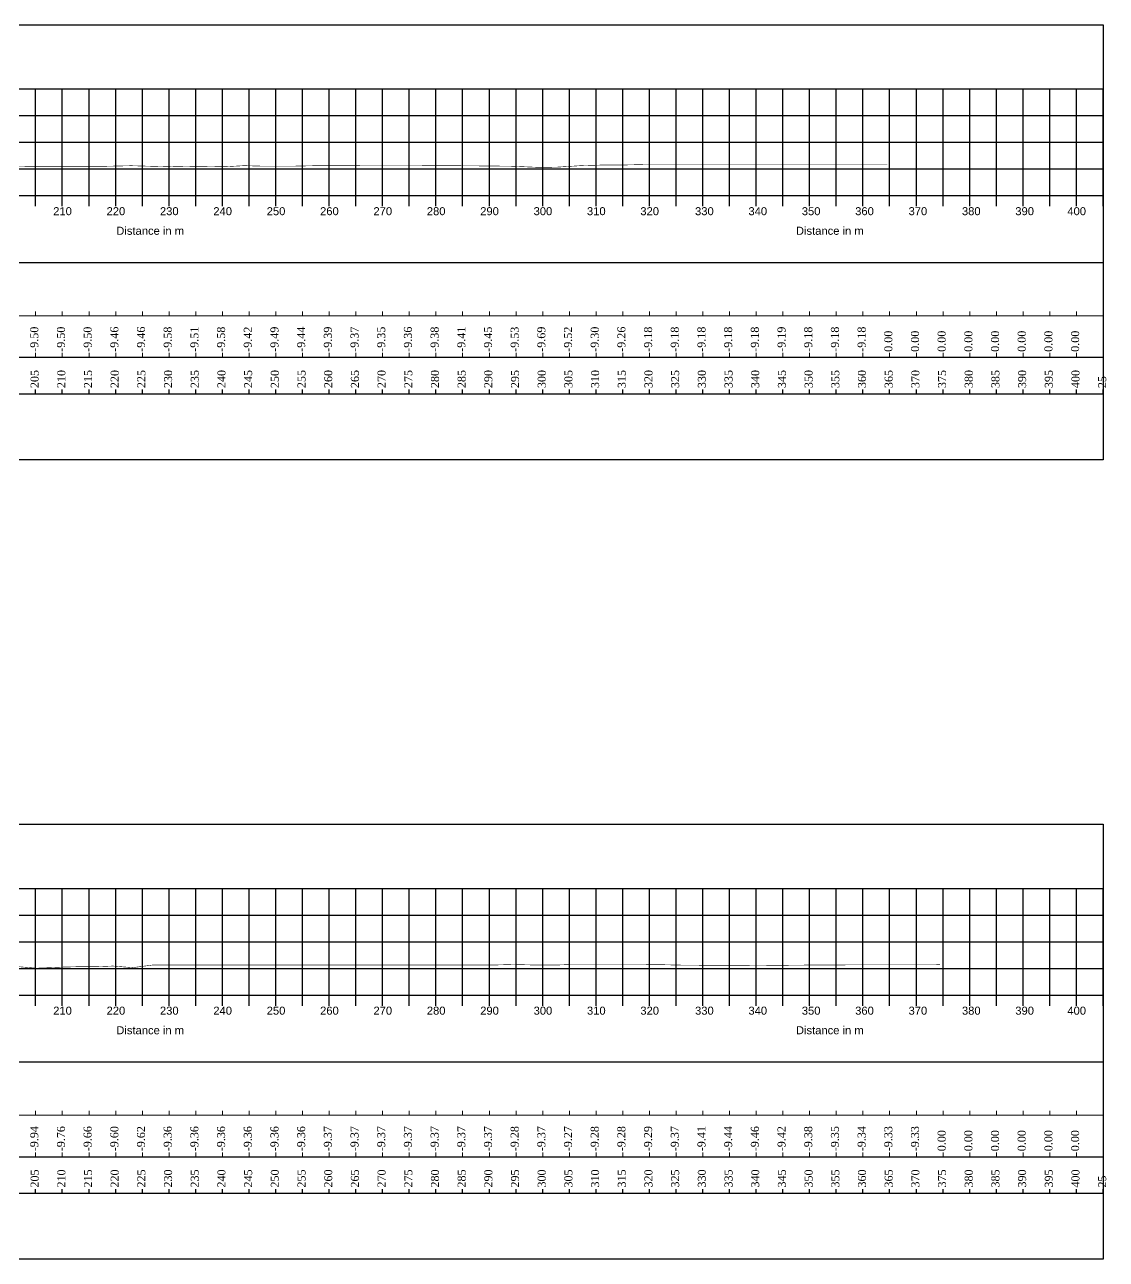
# Model space of a CAD drawing. Header units: inches. Extents: x 48 to 1763, y 126 to 359.
# Drawn here: x 259.7 to 462.3, y 125.5 to 356.9 of the extents above; entities that cross this region are included whole.
import ezdxf

# ---------------------------------------------------------------- set-up
doc = ezdxf.new("R2010")
doc.units = ezdxf.units.IN
doc.header["$MEASUREMENT"] = 0
doc.layers.add('CS Line Prework', color=3, linetype='Continuous', lineweight=30)
doc.layers.add('Text Post RL', color=7, linetype='Continuous', lineweight=0)
for name, color, linetype in [('Major Grid', 253, 'Continuous'), ('Text_Design RL', 7, 'Continuous'), ('Text_Distance', 7, 'Continuous'), ('Text_Pre RL', 7, 'Continuous')]:
    doc.layers.add(name, color=color, linetype=linetype)
doc.styles.add('CS', font='times.ttf', dxfattribs={"height": 1})
doc.styles.add('EL', font='times.ttf', dxfattribs={"height": 1.6})
doc.styles.get("Standard").update_dxf_attribs({"font": 'arial.ttf'})

msp = doc.modelspace()

# ---------------------------------------------------------------- linework, layer by layer
for points in [[(47.55, 356.87), (461.77, 356.87), (461.77, 275.33), (47.55, 275.33)], [(47.55, 207.06), (461.77, 207.06), (461.77, 125.52), (47.55, 125.52)]]:
    msp.add_lwpolyline(points, close=True)
at = {"layer": 'CS Line Prework', "const_width": 0.1}
for points in [[(256.43, 330.24), (261.18, 330.34), (264.94, 330.34), (269.89, 330.34), (274.84, 330.34), (279.64, 330.44), (283.44, 330.34), (287.21, 330.24), (292.15, 330.34), (297.11, 330.25), (300.78, 330.45), (304.52, 330.35), (309.47, 330.35), (314.44, 330.45), (319.41, 330.45), (325.54, 330.49), (331.58, 330.48), (336.83, 330.46), (343.58, 330.42), (350.74, 330.35), (355.58, 330.15), (359.15, 330.16), (364.04, 330.46), (367.48, 330.56), (371.01, 330.56), (375.66, 330.66), (379.12, 330.66), (383.57, 330.66), (386.81, 330.66), (391.08, 330.66), (395.08, 330.66), (399.21, 330.66), (403.08, 330.66), (406.68, 330.66), (410.01, 330.66), (413.45, 330.66), (416.92, 330.66), (421.32, 330.66)], [(258.1, 180.38), (261.97, 180.07), (266.76, 180.27), (270.62, 180.37), (273.56, 180.37), (276.23, 180.47), (279.9, 180.17), (283.75, 180.67), (287.61, 180.67), (291.47, 180.67), (294.15, 180.67), (297.66, 180.67), (301.53, 180.67), (305.39, 180.67), (309.25, 180.67), (312.18, 180.67), (316.05, 180.66), (319.91, 180.66), (324.8, 180.66), (328.86, 180.66), (331.8, 180.66), (335.66, 180.66), (340.55, 180.66), (343.69, 180.66), (347.55, 180.66), (351.26, 180.76), (355.38, 180.66), (359.29, 180.66), (362.22, 180.76), (365, 180.76), (368.96, 180.76), (372.6, 180.75), (375.72, 180.75), (379.16, 180.72), (382.19, 180.65), (384.71, 180.63), (387.89, 180.61), (391.01, 180.59), (394.08, 180.6), (396.85, 180.57), (400.57, 180.6), (404.73, 180.64), (409.01, 180.67), (415.18, 180.69), (422.67, 180.7), (431.16, 180.71)]]:
    msp.add_lwpolyline(points, dxfattribs=at)
at = {"layer": 'Major Grid', "linetype": 'Continuous'}
for p, q in [((56.74, 344.84), (461.77, 344.84)), ((261.74, 322.84), (261.74, 344.84)), ((266.74, 322.84), (266.74, 344.84)), ((271.74, 322.84), (271.74, 344.84)), ((276.74, 322.84), (276.74, 344.84)), ((281.74, 322.84), (281.74, 344.84)), ((286.74, 322.84), (286.74, 344.84)), ((291.74, 322.84), (291.74, 344.84)), ((296.74, 322.84), (296.74, 344.84)), ((301.74, 322.84), (301.74, 344.84)), ((306.74, 322.84), (306.74, 344.84)), ((311.74, 322.84), (311.74, 344.84)), ((316.74, 322.84), (316.74, 344.84)), ((321.74, 322.84), (321.74, 344.84)), ((326.74, 322.84), (326.74, 344.84)), ((331.74, 322.84), (331.74, 344.84)), ((336.74, 322.84), (336.74, 344.84)), ((341.74, 322.84), (341.74, 344.84)), ((346.74, 322.84), (346.74, 344.84)), ((351.74, 322.84), (351.74, 344.84)), ((356.74, 322.84), (356.74, 344.84)), ((361.74, 322.84), (361.74, 344.84)), ((366.74, 322.84), (366.74, 344.84)), ((371.74, 322.84), (371.74, 344.84)), ((376.74, 322.84), (376.74, 344.84)), ((381.74, 322.84), (381.74, 344.84)), ((386.74, 322.84), (386.74, 344.84)), ((391.74, 322.84), (391.74, 344.84)), ((396.74, 322.84), (396.74, 344.84)), ((401.74, 322.84), (401.74, 344.84)), ((406.74, 322.84), (406.74, 344.84)), ((411.74, 322.84), (411.74, 344.84)), ((416.74, 322.84), (416.74, 344.84)), ((421.74, 322.84), (421.74, 344.84)), ((426.74, 322.84), (426.74, 344.84)), ((431.74, 322.84), (431.74, 344.84)), ((436.74, 322.84), (436.74, 344.84)), ((441.74, 322.84), (441.74, 344.84)), ((446.74, 322.84), (446.74, 344.84)), ((451.74, 322.84), (451.74, 344.84)), ((456.74, 322.84), (456.74, 344.84)), ((461.74, 322.84), (461.74, 344.84)), ((56.74, 339.84), (461.77, 339.84)), ((56.74, 334.84), (461.77, 334.84)), ((56.74, 329.84), (461.77, 329.84)), ((56.74, 329.84), (461.77, 329.84)), ((56.74, 324.84), (461.77, 324.84)), ((56.74, 195.03), (461.77, 195.03)), ((261.74, 173.03), (261.74, 195.03)), ((266.74, 173.03), (266.74, 195.03)), ((271.74, 173.03), (271.74, 195.03)), ((276.74, 173.03), (276.74, 195.03)), ((281.74, 173.03), (281.74, 195.03)), ((286.74, 173.03), (286.74, 195.03)), ((291.74, 173.03), (291.74, 195.03)), ((296.74, 173.03), (296.74, 195.03)), ((301.74, 173.03), (301.74, 195.03)), ((306.74, 173.03), (306.74, 195.03)), ((311.74, 173.03), (311.74, 195.03)), ((316.74, 173.03), (316.74, 195.03)), ((321.74, 173.03), (321.74, 195.03)), ((326.74, 173.03), (326.74, 195.03)), ((331.74, 173.03), (331.74, 195.03)), ((336.74, 173.03), (336.74, 195.03)), ((341.74, 173.03), (341.74, 195.03)), ((346.74, 173.03), (346.74, 195.03)), ((351.74, 173.03), (351.74, 195.03)), ((356.74, 173.03), (356.74, 195.03)), ((361.74, 173.03), (361.74, 195.03)), ((366.74, 173.03), (366.74, 195.03)), ((371.74, 173.03), (371.74, 195.03)), ((376.74, 173.03), (376.74, 195.03)), ((381.74, 173.03), (381.74, 195.03)), ((386.74, 173.03), (386.74, 195.03)), ((391.74, 173.03), (391.74, 195.03)), ((396.74, 173.03), (396.74, 195.03)), ((401.74, 173.03), (401.74, 195.03)), ((406.74, 173.03), (406.74, 195.03)), ((411.74, 173.03), (411.74, 195.03)), ((416.74, 173.03), (416.74, 195.03)), ((421.74, 173.03), (421.74, 195.03)), ((426.74, 173.03), (426.74, 195.03)), ((431.74, 173.03), (431.74, 195.03)), ((436.74, 173.03), (436.74, 195.03)), ((441.74, 173.03), (441.74, 195.03)), ((446.74, 173.03), (446.74, 195.03)), ((451.74, 173.03), (451.74, 195.03)), ((456.74, 173.03), (456.74, 195.03)), ((461.74, 173.03), (461.74, 195.03)), ((56.74, 190.03), (461.77, 190.03)), ((56.74, 185.03), (461.77, 185.03)), ((56.74, 180.03), (461.77, 180.03)), ((56.74, 180.03), (461.77, 180.03)), ((56.74, 175.03), (461.77, 175.03))]:
    msp.add_line(p, q, dxfattribs=at)
at = {"layer": 'Text Post RL'}
for p, q in [((261.74, 302.34), (261.74, 303.14)), ((266.74, 302.34), (266.74, 303.14)), ((271.74, 302.34), (271.74, 303.14)), ((276.74, 302.34), (276.74, 303.14)), ((281.74, 302.34), (281.74, 303.14)), ((286.74, 302.34), (286.74, 303.14)), ((291.74, 302.34), (291.74, 303.14)), ((296.74, 302.34), (296.74, 303.14)), ((301.74, 302.34), (301.74, 303.14)), ((306.74, 302.34), (306.74, 303.14)), ((311.74, 302.34), (311.74, 303.14)), ((316.74, 302.34), (316.74, 303.14)), ((321.74, 302.34), (321.74, 303.14)), ((326.74, 302.34), (326.74, 303.14)), ((331.74, 302.34), (331.74, 303.14)), ((336.74, 302.34), (336.74, 303.14)), ((341.74, 302.34), (341.74, 303.14)), ((346.74, 302.34), (346.74, 303.14)), ((351.74, 302.34), (351.74, 303.14)), ((356.74, 302.34), (356.74, 303.14)), ((361.74, 302.34), (361.74, 303.14)), ((366.74, 302.34), (366.74, 303.14)), ((371.74, 302.34), (371.74, 303.14)), ((376.74, 302.34), (376.74, 303.14)), ((381.74, 302.34), (381.74, 303.14)), ((386.74, 302.34), (386.74, 303.14)), ((391.74, 302.34), (391.74, 303.14)), ((396.74, 302.34), (396.74, 303.14)), ((401.74, 302.34), (401.74, 303.14)), ((406.74, 302.34), (406.74, 303.14)), ((411.74, 302.34), (411.74, 303.14)), ((416.74, 302.34), (416.74, 303.14)), ((421.74, 302.34), (421.74, 303.14)), ((426.74, 302.34), (426.74, 303.14)), ((431.74, 302.34), (431.74, 303.14)), ((436.74, 302.34), (436.74, 303.14)), ((441.74, 302.34), (441.74, 303.14)), ((446.74, 302.34), (446.74, 303.14)), ((451.74, 302.34), (451.74, 303.14)), ((456.74, 302.34), (456.74, 303.14)), ((461.74, 302.34), (461.74, 303.14)), ((261.74, 294.55), (261.74, 295.35)), ((266.74, 294.55), (266.74, 295.35)), ((271.74, 294.55), (271.74, 295.35)), ((276.74, 294.55), (276.74, 295.35)), ((281.74, 294.55), (281.74, 295.35)), ((286.74, 294.55), (286.74, 295.35)), ((291.74, 294.55), (291.74, 295.35)), ((296.74, 294.55), (296.74, 295.35)), ((301.74, 294.55), (301.74, 295.35)), ((306.74, 294.55), (306.74, 295.35)), ((311.74, 294.55), (311.74, 295.35)), ((316.74, 294.55), (316.74, 295.35)), ((321.74, 294.55), (321.74, 295.35)), ((326.74, 294.55), (326.74, 295.35)), ((331.74, 294.55), (331.74, 295.35)), ((336.74, 294.55), (336.74, 295.35)), ((341.74, 294.55), (341.74, 295.35)), ((346.74, 294.55), (346.74, 295.35)), ((351.74, 294.55), (351.74, 295.35)), ((356.74, 294.55), (356.74, 295.35)), ((361.74, 294.55), (361.74, 295.35)), ((366.74, 294.55), (366.74, 295.35)), ((371.74, 294.55), (371.74, 295.35)), ((376.74, 294.55), (376.74, 295.35)), ((381.74, 294.55), (381.74, 295.35)), ((386.74, 294.55), (386.74, 295.35)), ((391.74, 294.55), (391.74, 295.35)), ((396.74, 294.55), (396.74, 295.35)), ((401.74, 294.55), (401.74, 295.35)), ((406.74, 294.55), (406.74, 295.35)), ((411.74, 294.55), (411.74, 295.35)), ((416.74, 294.55), (416.74, 295.35)), ((421.74, 294.55), (421.74, 295.35)), ((426.74, 294.55), (426.74, 295.35)), ((431.74, 294.55), (431.74, 295.35)), ((436.74, 294.55), (436.74, 295.35)), ((441.74, 294.55), (441.74, 295.35)), ((446.74, 294.55), (446.74, 295.35)), ((451.74, 294.55), (451.74, 295.35)), ((456.74, 294.55), (456.74, 295.35)), ((461.74, 294.55), (461.74, 295.35)), ((261.74, 152.53), (261.74, 153.33)), ((266.74, 152.53), (266.74, 153.33)), ((271.74, 152.53), (271.74, 153.33)), ((276.74, 152.53), (276.74, 153.33)), ((281.74, 152.53), (281.74, 153.33)), ((286.74, 152.53), (286.74, 153.33)), ((291.74, 152.53), (291.74, 153.33)), ((296.74, 152.53), (296.74, 153.33)), ((301.74, 152.53), (301.74, 153.33)), ((306.74, 152.53), (306.74, 153.33)), ((311.74, 152.53), (311.74, 153.33)), ((316.74, 152.53), (316.74, 153.33)), ((321.74, 152.53), (321.74, 153.33)), ((326.74, 152.53), (326.74, 153.33)), ((331.74, 152.53), (331.74, 153.33)), ((336.74, 152.53), (336.74, 153.33)), ((341.74, 152.53), (341.74, 153.33)), ((346.74, 152.53), (346.74, 153.33)), ((351.74, 152.53), (351.74, 153.33)), ((356.74, 152.53), (356.74, 153.33)), ((361.74, 152.53), (361.74, 153.33)), ((366.74, 152.53), (366.74, 153.33)), ((371.74, 152.53), (371.74, 153.33)), ((376.74, 152.53), (376.74, 153.33)), ((381.74, 152.53), (381.74, 153.33)), ((386.74, 152.53), (386.74, 153.33)), ((391.74, 152.53), (391.74, 153.33)), ((396.74, 152.53), (396.74, 153.33)), ((401.74, 152.53), (401.74, 153.33)), ((406.74, 152.53), (406.74, 153.33)), ((411.74, 152.53), (411.74, 153.33)), ((416.74, 152.53), (416.74, 153.33)), ((421.74, 152.53), (421.74, 153.33)), ((426.74, 152.53), (426.74, 153.33)), ((431.74, 152.53), (431.74, 153.33)), ((436.74, 152.53), (436.74, 153.33)), ((441.74, 152.53), (441.74, 153.33)), ((446.74, 152.53), (446.74, 153.33)), ((451.74, 152.53), (451.74, 153.33)), ((456.74, 152.53), (456.74, 153.33)), ((461.74, 152.53), (461.74, 153.33)), ((261.74, 144.74), (261.74, 145.54)), ((266.74, 144.74), (266.74, 145.54)), ((271.74, 144.74), (271.74, 145.54)), ((276.74, 144.74), (276.74, 145.54)), ((281.74, 144.74), (281.74, 145.54)), ((286.74, 144.74), (286.74, 145.54)), ((291.74, 144.74), (291.74, 145.54)), ((296.74, 144.74), (296.74, 145.54)), ((301.74, 144.74), (301.74, 145.54)), ((306.74, 144.74), (306.74, 145.54)), ((311.74, 144.74), (311.74, 145.54)), ((316.74, 144.74), (316.74, 145.54)), ((321.74, 144.74), (321.74, 145.54)), ((326.74, 144.74), (326.74, 145.54)), ((331.74, 144.74), (331.74, 145.54)), ((336.74, 144.74), (336.74, 145.54)), ((341.74, 144.74), (341.74, 145.54)), ((346.74, 144.74), (346.74, 145.54)), ((351.74, 144.74), (351.74, 145.54)), ((356.74, 144.74), (356.74, 145.54)), ((361.74, 144.74), (361.74, 145.54)), ((366.74, 144.74), (366.74, 145.54)), ((371.74, 144.74), (371.74, 145.54)), ((376.74, 144.74), (376.74, 145.54)), ((381.74, 144.74), (381.74, 145.54)), ((386.74, 144.74), (386.74, 145.54)), ((391.74, 144.74), (391.74, 145.54)), ((396.74, 144.74), (396.74, 145.54)), ((401.74, 144.74), (401.74, 145.54)), ((406.74, 144.74), (406.74, 145.54)), ((411.74, 144.74), (411.74, 145.54)), ((416.74, 144.74), (416.74, 145.54)), ((421.74, 144.74), (421.74, 145.54)), ((426.74, 144.74), (426.74, 145.54)), ((431.74, 144.74), (431.74, 145.54)), ((436.74, 144.74), (436.74, 145.54)), ((441.74, 144.74), (441.74, 145.54)), ((446.74, 144.74), (446.74, 145.54)), ((451.74, 144.74), (451.74, 145.54)), ((456.74, 144.74), (456.74, 145.54)), ((461.74, 144.74), (461.74, 145.54))]:
    msp.add_line(p, q, dxfattribs=at)
at = {"layer": 'Text Post RL', "linetype": 'Continuous'}
for p, q in [((56.74, 302.34), (461.77, 302.34)), ((56.74, 152.53), (461.77, 152.53))]:
    msp.add_line(p, q, dxfattribs=at)
at = {"layer": 'Text_Design RL', "linetype": 'Continuous'}
for p, q in [((56.74, 312.33), (461.77, 312.33)), ((56.74, 162.51), (461.77, 162.51))]:
    msp.add_line(p, q, dxfattribs=at)
at = {"layer": 'Text_Distance', "linetype": 'Continuous'}
for p, q in [((56.74, 287.69), (461.77, 287.69)), ((56.74, 137.88), (461.77, 137.88))]:
    msp.add_line(p, q, dxfattribs=at)
at = {"layer": 'Text_Distance'}
for p, q in [((261.74, 287.69), (261.74, 288.49)), ((266.74, 287.69), (266.74, 288.49)), ((271.74, 287.69), (271.74, 288.49)), ((276.74, 287.69), (276.74, 288.49)), ((281.74, 287.69), (281.74, 288.49)), ((286.74, 287.69), (286.74, 288.49)), ((291.74, 287.69), (291.74, 288.49)), ((296.74, 287.69), (296.74, 288.49)), ((301.74, 287.69), (301.74, 288.49)), ((306.74, 287.69), (306.74, 288.49)), ((311.74, 287.69), (311.74, 288.49)), ((316.74, 287.69), (316.74, 288.49)), ((321.74, 287.69), (321.74, 288.49)), ((326.74, 287.69), (326.74, 288.49)), ((331.74, 287.69), (331.74, 288.49)), ((336.74, 287.69), (336.74, 288.49)), ((341.74, 287.69), (341.74, 288.49)), ((346.74, 287.69), (346.74, 288.49)), ((351.74, 287.69), (351.74, 288.49)), ((356.74, 287.69), (356.74, 288.49)), ((361.74, 287.69), (361.74, 288.49)), ((366.74, 287.69), (366.74, 288.49)), ((371.74, 287.69), (371.74, 288.49)), ((376.74, 287.69), (376.74, 288.49)), ((381.74, 287.69), (381.74, 288.49)), ((386.74, 287.69), (386.74, 288.49)), ((391.74, 287.69), (391.74, 288.49)), ((396.74, 287.69), (396.74, 288.49)), ((401.74, 287.69), (401.74, 288.49)), ((406.74, 287.69), (406.74, 288.49)), ((411.74, 287.69), (411.74, 288.49)), ((416.74, 287.69), (416.74, 288.49)), ((421.74, 287.69), (421.74, 288.49)), ((426.74, 287.69), (426.74, 288.49)), ((431.74, 287.69), (431.74, 288.49)), ((436.74, 287.69), (436.74, 288.49)), ((441.74, 287.69), (441.74, 288.49)), ((446.74, 287.69), (446.74, 288.49)), ((451.74, 287.69), (451.74, 288.49)), ((456.74, 287.69), (456.74, 288.49)), ((461.74, 287.69), (461.74, 288.49)), ((261.74, 137.88), (261.74, 138.68)), ((266.74, 137.88), (266.74, 138.68)), ((271.74, 137.88), (271.74, 138.68)), ((276.74, 137.88), (276.74, 138.68)), ((281.74, 137.88), (281.74, 138.68)), ((286.74, 137.88), (286.74, 138.68)), ((291.74, 137.88), (291.74, 138.68)), ((296.74, 137.88), (296.74, 138.68)), ((301.74, 137.88), (301.74, 138.68)), ((306.74, 137.88), (306.74, 138.68)), ((311.74, 137.88), (311.74, 138.68)), ((316.74, 137.88), (316.74, 138.68)), ((321.74, 137.88), (321.74, 138.68)), ((326.74, 137.88), (326.74, 138.68)), ((331.74, 137.88), (331.74, 138.68)), ((336.74, 137.88), (336.74, 138.68)), ((341.74, 137.88), (341.74, 138.68)), ((346.74, 137.88), (346.74, 138.68)), ((351.74, 137.88), (351.74, 138.68)), ((356.74, 137.88), (356.74, 138.68)), ((361.74, 137.88), (361.74, 138.68)), ((366.74, 137.88), (366.74, 138.68)), ((371.74, 137.88), (371.74, 138.68)), ((376.74, 137.88), (376.74, 138.68)), ((381.74, 137.88), (381.74, 138.68)), ((386.74, 137.88), (386.74, 138.68)), ((391.74, 137.88), (391.74, 138.68)), ((396.74, 137.88), (396.74, 138.68)), ((401.74, 137.88), (401.74, 138.68)), ((406.74, 137.88), (406.74, 138.68)), ((411.74, 137.88), (411.74, 138.68)), ((416.74, 137.88), (416.74, 138.68)), ((421.74, 137.88), (421.74, 138.68)), ((426.74, 137.88), (426.74, 138.68)), ((431.74, 137.88), (431.74, 138.68)), ((436.74, 137.88), (436.74, 138.68)), ((441.74, 137.88), (441.74, 138.68)), ((446.74, 137.88), (446.74, 138.68)), ((451.74, 137.88), (451.74, 138.68)), ((456.74, 137.88), (456.74, 138.68)), ((461.74, 137.88), (461.74, 138.68))]:
    msp.add_line(p, q, dxfattribs=at)
at = {"layer": 'Text_Pre RL', "linetype": 'Continuous'}
for p, q in [((56.74, 294.55), (461.77, 294.55)), ((56.74, 144.74), (461.77, 144.74))]:
    msp.add_line(p, q, dxfattribs=at)

# ---------------------------------------------------------------- texts
at = {"layer": 'Major Grid', "color": 7, "char_height": 1.5, "attachment_point": 1}
for s, insert, width in [('210', (265.03, 322.67), 0.7922), ('220', (275.03, 322.67), 0.7922), ('230', (285.03, 322.67), 0.7922), ('240', (295.03, 322.67), 0.7922), ('250', (305.03, 322.67), 0.7922), ('260', (315.03, 322.67), 0.7922), ('270', (325.03, 322.67), 0.7922), ('280', (335.03, 322.67), 0.7922), ('290', (345.03, 322.67), 0.7922), ('300', (355.03, 322.67), 0.7922), ('310', (365.03, 322.67), 0.7922), ('320', (375.03, 322.67), 0.7922), ('330', (385.28, 322.67), 0.7922), ('340', (395.28, 322.67), 0.7922), ('350', (405.28, 322.67), 0.7922), ('360', (415.28, 322.67), 0.7922), ('370', (425.28, 322.67), 0.7922), ('380', (435.28, 322.67), 0.7922), ('390', (445.28, 322.67), 0.7922), ('400', (455.03, 322.67), 0.7922), ('{\\fArial|b0|i0|c0|p34;Distance in m}', (276.85, 319), 14.2133), ('{\\fArial|b0|i0|c0|p34;Distance in m}', (404.18, 319), 14.2133), ('210', (265.03, 172.86), 0.7922), ('220', (275.03, 172.86), 0.7922), ('230', (285.03, 172.86), 0.7922), ('240', (295.03, 172.86), 0.7922), ('250', (305.03, 172.86), 0.7922), ('260', (315.03, 172.86), 0.7922), ('270', (325.03, 172.86), 0.7922), ('280', (335.03, 172.86), 0.7922), ('290', (345.03, 172.86), 0.7922), ('300', (355.03, 172.86), 0.7922), ('310', (365.03, 172.86), 0.7922), ('320', (375.03, 172.86), 0.7922), ('330', (385.28, 172.86), 0.7922), ('340', (395.28, 172.86), 0.7922), ('350', (405.28, 172.86), 0.7922), ('360', (415.28, 172.86), 0.7922), ('370', (425.28, 172.86), 0.7922), ('380', (435.28, 172.86), 0.7922), ('390', (445.28, 172.86), 0.7922), ('400', (455.03, 172.86), 0.7922), ('{\\fArial|b0|i0|c0|p34;Distance in m}', (276.85, 169.19), 14.2133), ('{\\fArial|b0|i0|c0|p34;Distance in m}', (404.18, 169.19), 14.2133)]:
    msp.add_mtext(s, dxfattribs=dict(at, insert=insert, width=width))
at = {"layer": 'Text_Distance', "style": 'EL'}
for s, p in [('205', (262.3, 288.77)), ('210', (267.3, 288.77)), ('215', (272.3, 288.77)), ('220', (277.3, 288.77)), ('225', (282.3, 288.77)), ('230', (287.3, 288.77)), ('235', (292.3, 288.77)), ('240', (297.3, 288.77)), ('245', (302.3, 288.77)), ('250', (307.3, 288.77)), ('255', (312.3, 288.77)), ('260', (317.3, 288.77)), ('265', (322.3, 288.77)), ('270', (327.3, 288.77)), ('275', (332.3, 288.77)), ('280', (337.3, 288.77)), ('285', (342.3, 288.77)), ('290', (347.3, 288.77)), ('295', (352.3, 288.77)), ('300', (357.3, 288.77)), ('305', (362.3, 288.77)), ('310', (367.3, 288.77)), ('315', (372.3, 288.77)), ('320', (377.3, 288.77)), ('325', (382.3, 288.77)), ('330', (387.3, 288.77)), ('335', (392.3, 288.77)), ('340', (397.3, 288.77)), ('345', (402.3, 288.77)), ('350', (407.3, 288.77)), ('355', (412.3, 288.77)), ('360', (417.3, 288.77)), ('365', (422.3, 288.77)), ('370', (427.3, 288.77)), ('375', (432.3, 288.77)), ('380', (437.3, 288.77)), ('385', (442.3, 288.77)), ('390', (447.3, 288.77)), ('395', (452.3, 288.77)), ('400', (457.3, 288.77)), ('25', (462.3, 288.77)), ('205', (262.3, 138.96)), ('210', (267.3, 138.96)), ('215', (272.3, 138.96)), ('220', (277.3, 138.96)), ('225', (282.3, 138.96)), ('230', (287.3, 138.96)), ('235', (292.3, 138.96)), ('240', (297.3, 138.96)), ('245', (302.3, 138.96)), ('250', (307.3, 138.96)), ('255', (312.3, 138.96)), ('260', (317.3, 138.96)), ('265', (322.3, 138.96)), ('270', (327.3, 138.96)), ('275', (332.3, 138.96)), ('280', (337.3, 138.96)), ('285', (342.3, 138.96)), ('290', (347.3, 138.96)), ('295', (352.3, 138.96)), ('300', (357.3, 138.96)), ('305', (362.3, 138.96)), ('310', (367.3, 138.96)), ('315', (372.3, 138.96)), ('320', (377.3, 138.96)), ('325', (382.3, 138.96)), ('330', (387.3, 138.96)), ('335', (392.3, 138.96)), ('340', (397.3, 138.96)), ('345', (402.3, 138.96)), ('350', (407.3, 138.96)), ('355', (412.3, 138.96)), ('360', (417.3, 138.96)), ('365', (422.3, 138.96)), ('370', (427.3, 138.96)), ('375', (432.3, 138.96)), ('380', (437.3, 138.96)), ('385', (442.3, 138.96)), ('390', (447.3, 138.96)), ('395', (452.3, 138.96)), ('400', (457.3, 138.96)), ('25', (462.3, 138.96))]:
    msp.add_text(s, height=1.5, rotation=90, dxfattribs=at).set_placement(p)
at = {"layer": 'Text_Pre RL', "style": 'CS'}
for s, p in [('-9.50', (262.23, 295.57)), ('-9.50', (267.23, 295.57)), ('-9.50', (272.23, 295.57)), ('-9.46', (277.23, 295.57)), ('-9.46', (282.23, 295.57)), ('-9.58', (287.23, 295.57)), ('-9.51', (292.23, 295.57)), ('-9.58', (297.23, 295.57)), ('-9.42', (302.23, 295.57)), ('-9.49', (307.23, 295.57)), ('-9.44', (312.23, 295.57)), ('-9.39', (317.23, 295.57)), ('-9.37', (322.23, 295.57)), ('-9.35', (327.23, 295.57)), ('-9.36', (332.23, 295.57)), ('-9.38', (337.23, 295.57)), ('-9.41', (342.23, 295.57)), ('-9.45', (347.23, 295.57)), ('-9.53', (352.23, 295.57)), ('-9.69', (357.23, 295.57)), ('-9.52', (362.23, 295.57)), ('-9.30', (367.23, 295.57)), ('-9.26', (372.23, 295.57)), ('-9.18', (377.23, 295.57)), ('-9.18', (382.23, 295.57)), ('-9.18', (387.23, 295.57)), ('-9.18', (392.23, 295.57)), ('-9.18', (397.23, 295.57)), ('-9.19', (402.23, 295.57)), ('-9.18', (407.23, 295.57)), ('-9.18', (412.23, 295.57)), ('-9.18', (417.23, 295.57)), ('0.00', (422.23, 295.57)), ('0.00', (427.23, 295.57)), ('0.00', (432.23, 295.57)), ('0.00', (437.23, 295.57)), ('0.00', (442.23, 295.57)), ('0.00', (447.23, 295.57)), ('0.00', (452.23, 295.57)), ('0.00', (457.23, 295.57)), ('-9.94', (262.23, 145.76)), ('-9.76', (267.23, 145.76)), ('-9.66', (272.23, 145.76)), ('-9.60', (277.23, 145.76)), ('-9.36', (287.23, 145.76)), ('-9.36', (292.23, 145.76)), ('-9.36', (297.23, 145.76)), ('-9.36', (302.23, 145.76)), ('-9.36', (307.23, 145.76)), ('-9.36', (312.23, 145.76)), ('-9.37', (317.23, 145.76)), ('-9.37', (322.23, 145.76)), ('-9.37', (327.23, 145.76)), ('-9.37', (332.23, 145.76)), ('-9.37', (337.23, 145.76)), ('-9.37', (342.23, 145.76)), ('-9.37', (347.23, 145.76)), ('-9.28', (352.23, 145.76)), ('-9.37', (357.23, 145.76)), ('-9.27', (362.23, 145.76)), ('-9.28', (367.23, 145.76)), ('-9.28', (372.23, 145.76)), ('-9.29', (377.23, 145.76)), ('-9.37', (382.23, 145.76)), ('-9.44', (392.23, 145.76)), ('-9.46', (397.23, 145.76)), ('-9.38', (407.23, 145.76)), ('-9.35', (412.23, 145.76)), ('-9.34', (417.23, 145.76)), ('-9.33', (422.23, 145.76)), ('-9.33', (427.23, 145.76)), ('-9.62', (282.23, 145.76)), ('-9.41', (387.23, 145.76)), ('-9.42', (402.23, 145.76)), ('0.00', (432.23, 145.76)), ('0.00', (437.23, 145.76)), ('0.00', (442.23, 145.76)), ('0.00', (447.23, 145.76)), ('0.00', (452.23, 145.76)), ('0.00', (457.23, 145.76))]:
    msp.add_text(s, height=1.5, rotation=90, dxfattribs=at).set_placement(p)

doc.saveas('drawing.dxf')
